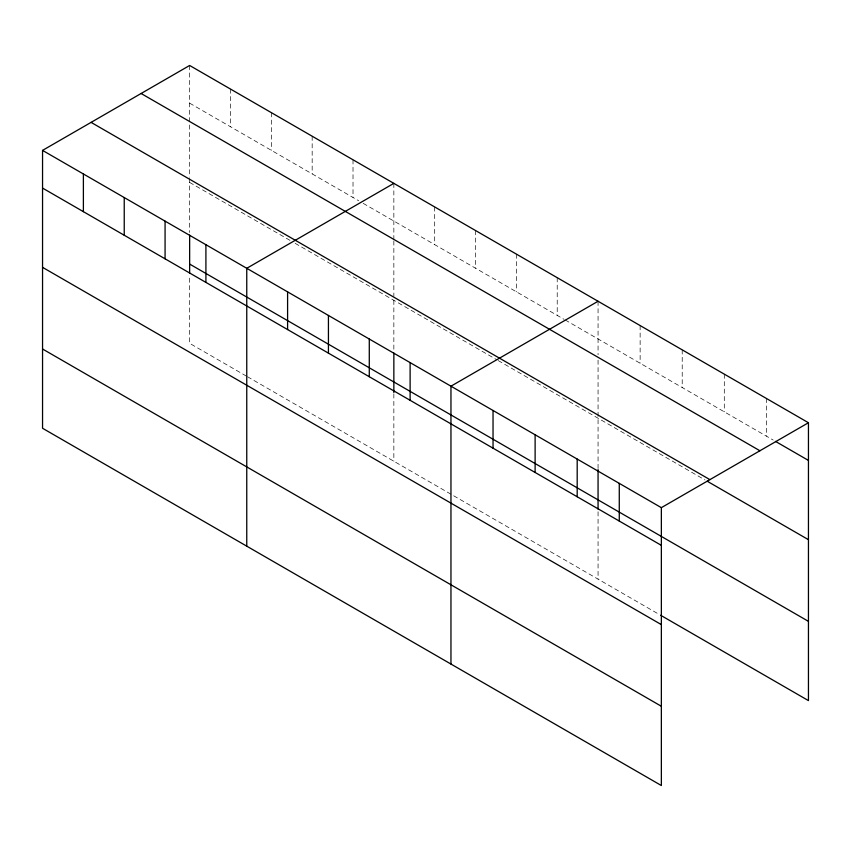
<?xml version="1.0" encoding="UTF-8"?>
<svg xmlns="http://www.w3.org/2000/svg" width="851" height="851" viewBox="0 0 851 851"><rect width="100%" height="100%" fill="white"/><g stroke="black" fill="none" stroke-linecap="round" stroke-linejoin="round"><path stroke-width="0.64" stroke-dasharray="4.25 3.19" d="M189.645 103.162L358.686 200.751M363.217 203.368L564.022 319.306M565.16 319.955L773.197 440.063M189.645 182.422L290.616 240.716M295.159 243.333L497.09 359.92M498.229 360.579L704.958 479.932M246.375 376.089L189.645 343.336L189.645 275.969M247.503 376.748L659.472 614.592M766.368 398.438L766.368 436.127M724.297 374.142L724.297 411.831M682.215 349.846L682.215 387.535M640.133 325.561L640.133 363.249M598.062 301.265L598.062 354.803M598.062 360.09L598.062 469.582M598.062 511.759L598.062 579.137M557.214 277.681L557.214 315.37M516.376 254.109L516.376 291.797M475.539 230.525L475.539 268.214M434.691 206.942L434.691 244.631M393.853 183.369L393.853 239.546M393.853 240.876L393.853 296.35M393.853 300.318L393.853 351.686M393.853 393.864L393.853 461.242M353.016 159.786L353.016 197.475M312.168 136.213L312.168 173.902M271.331 112.63L271.331 150.319M230.493 89.047L230.493 126.735M189.645 65.474L189.645 177.136M189.645 178.455L189.645 232.472"/><path stroke-width="1.28" d="M42.55 150.393L661.355 507.664L661.355 785.526L42.55 428.266L42.55 150.393L189.645 65.474L808.45 422.734L808.45 700.607L660.61 615.241M393.853 183.369L246.758 268.299L246.758 546.161M598.062 301.265L450.956 386.194L450.956 664.057M661.355 507.664L808.45 422.734M775.474 441.382L808.45 460.423M141.106 93.493L759.911 450.753M91.089 122.374L709.894 479.634M707.234 481.24L808.45 539.683M189.645 264.076L808.45 621.347M42.55 188.082L661.355 545.353M42.55 267.342L661.355 624.613M42.55 349.006L661.355 706.266M619.273 483.368L619.273 521.057M598.062 469.582L598.062 509.121M577.191 459.072L577.191 496.761M535.119 434.776L535.119 472.465M493.037 410.48L493.037 448.169M410.118 362.611L410.118 400.3M393.853 353.005L393.853 392.545M369.281 339.028L369.281 376.716M328.433 315.455L328.433 353.144M287.595 291.872L287.595 329.56M205.91 244.716L205.91 282.404M189.645 235.099L189.645 273.331M165.073 221.132L165.073 258.821M124.235 197.56L124.235 235.248M83.387 173.976L83.387 211.665"/></g></svg>
